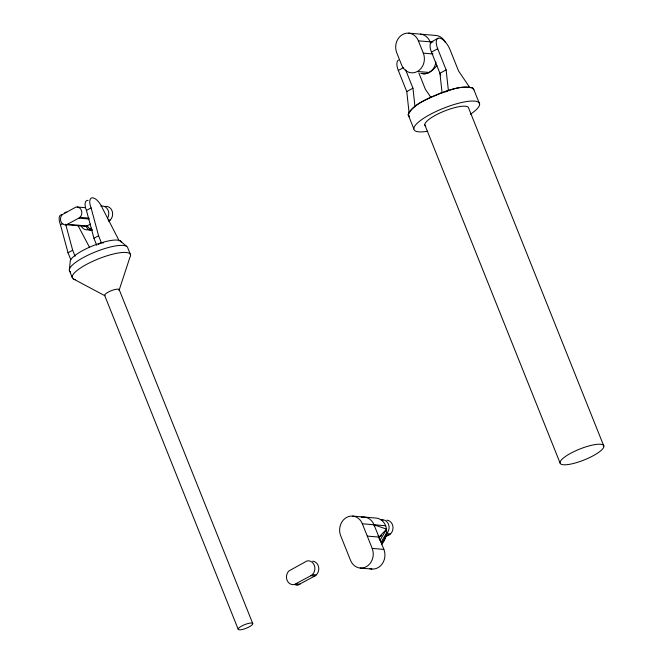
<?xml version="1.0" encoding="UTF-8"?>
<svg xmlns="http://www.w3.org/2000/svg" width="663" height="663" viewBox="0 0 663 663"><rect width="100%" height="100%" fill="white"/><g stroke="black" fill="none" stroke-linecap="round" stroke-linejoin="round"><path stroke-width="0.99" d="M381.457 544.646C388.104 537.403 389.305 523.389 379.062 518.798A13.708 11.876 -85.1 0 0 376.037 518.076L352.65 516.087M398.587 60.043A12.464 5.387 61.1 0 0 398.314 70.477L406.767 91.602L409.013 112.204L408.226 114.956L408.905 115.843M473.946 89.911L472.52 87.922C458.398 84.922 444.276 92 431.356 96.964C423.375 100.967 414.508 105.152 409.013 112.204M413.845 128.879L408.209 114.798C413.861 102.649 429.152 98.671 440.398 93.193C450.666 90.069 461.862 84.972 472.686 88.022L473.987 89.977L479.622 104.066M361.244 517.289A13.708 11.876 -85.1 0 1 374.023 524.764L386.628 529.149L379.866 540.478L378.134 535.596M381.01 542.309L386.736 532.72M381.349 544.066L386.032 536.226M382.99 541.422L384.573 539.425M436.942 65.587C433.627 69.433 429.467 73.585 424.096 73.883L422.314 73.27M367.261 536.094L378.954 537.088L386.628 529.149M78.831 218.152L79.958 217.307A5.876 5.089 -85.1 0 0 81.358 210.304A5.876 5.089 -85.1 0 0 75.88 207.105L62.347 214.58A5.876 5.089 -85.1 0 0 60.946 221.583A5.876 5.089 -85.1 0 0 66.424 224.782L78.831 218.152L89.091 219.022M108.674 221.21L110.182 220.083A7.832 6.787 -85.1 0 0 112.047 210.751A7.832 6.787 -85.1 0 0 104.737 206.483L104.646 206.516M310.914 575.675L312.422 574.556A7.832 6.787 -85.1 0 0 314.287 565.216A7.832 6.787 -85.1 0 0 306.977 560.948L288.935 570.918A7.832 6.787 -85.1 0 0 287.071 580.249A7.832 6.787 -85.1 0 0 294.372 584.517L310.914 575.675L314.817 576.006L316.317 574.887A7.832 6.787 -85.1 0 0 318.497 566.5A7.832 6.787 -85.1 0 0 312.646 561.163M384.664 537.42L390.54 533.889A7.832 6.787 -85.1 0 0 392.711 525.502A7.832 6.787 -85.1 0 0 386.869 520.165M70.784 259.681L68.024 252.777L60.474 224.79L62.794 223.514M96.757 245.335L93.939 238.29L86.447 210.444L91.088 207.884A11.752 5.08 61.1 0 1 92.712 197.814A11.752 5.08 61.1 0 1 102.782 208.878L119.232 240.893M90.616 224.069L85.917 226.439A5.876 5.089 -85.1 0 1 84.582 226.531M91.685 228.113L88.237 229.721A7.832 6.787 -85.1 0 1 80.936 225.453M437.945 38.305L431.762 41.719A12.464 5.387 61.1 0 0 431.489 52.153L440.713 75.201M93.939 238.29L98.58 235.73L91.088 207.884M68.024 252.777L72.665 250.216L65.654 224.227M398.314 70.477L403.618 67.543M431.489 52.153L437.679 48.73A12.464 5.387 61.1 0 1 439.395 38.056A12.464 5.387 61.1 0 1 450.078 49.791L458.531 70.916L469.802 87.574M98.306 244.481L101.398 242.774L103.42 242.948M406.767 91.602L412.95 88.187L405.657 69.938M437.679 48.73L446.124 69.864L439.942 73.278L442.08 92.895M445.669 91.958L448.42 90.466M378.954 537.088L381.631 535.613M294.77 584.559A7.832 6.787 -85.1 0 0 298.275 584.849L314.817 576.006M408.715 33.15L436.005 35.47A13.708 11.876 -85.1 0 1 445.337 42.366M429.127 72.458L417.433 71.463A13.708 11.876 -85.1 0 1 401.679 65.115L396.747 52.791A13.708 11.876 -85.1 0 1 402.648 34.484A13.708 11.876 -85.1 0 1 418.394 40.833L433.014 42.076M418.394 40.833L423.325 53.156L433.072 53.985M77.206 207.013L85.419 207.71M79.9 217.356L89.132 218.144M108.152 219.983L110.099 220.149M67.701 224.301L87.184 225.959L89.936 229.075L91.884 229.241M66.499 224.757L85.991 226.414L88.336 229.688L92.232 230.02M383.048 520.157L381.2 519.949A7.832 6.787 -85.1 0 1 388.501 524.218A7.832 6.787 -85.1 0 1 386.637 533.558L390.449 533.947M362.338 523.77L372.192 548.417A13.708 11.876 -85.1 0 1 366.299 566.716A13.708 11.876 -85.1 0 1 350.545 560.376L340.683 535.729A13.708 11.876 -85.1 0 1 346.583 517.422A13.708 11.876 -85.1 0 1 362.338 523.77L385.717 525.759M386.106 534.759L389.032 535.008M372.192 548.417L383.885 549.412A13.708 11.876 -85.1 0 1 382.021 564.147A13.708 11.876 -85.1 0 1 369.631 568.597M360.224 568.058L371.918 569.053M312.339 574.614L316.234 574.945M296.071 583.879L299.966 584.211M294.471 584.484L298.367 584.816M73.436 278.99L104.953 295.756A7.832 1.964 -21.8 0 1 111.649 290.551A7.832 1.964 -21.8 0 1 119.067 290.361L129.89 257.41A31.335 7.848 -21.8 0 0 97.378 259.291A31.335 7.848 -21.8 0 0 75.665 279.687M120.177 240.802L126.484 246.238M430.991 97.569L425.356 89.24L418.825 72.913M408.209 114.798L409.51 116.754M78.226 225.909L89.546 247.382M603.852 446.133A23.503 5.884 -21.8 0 0 570.246 453.517A23.503 5.884 -21.8 0 0 571.713 463.885A23.503 5.884 -21.8 0 0 603.852 446.133L468.65 108.094A23.503 5.884 -21.8 0 0 443.033 111.633A23.503 5.884 -21.8 0 0 425.787 126.119M430.851 43.725L430.088 41.827A13.708 11.876 -85.1 0 0 420.408 34.145M424.817 124.851L560.02 462.89M383.885 549.412L374.023 524.764L374.479 526.463M130.594 254.965L127.777 247.921A31.335 7.848 -21.8 0 0 93.616 252.636A31.335 7.848 -21.8 0 0 70.618 271.946M98.58 235.73L101.398 242.774M119.241 289.748L252.785 623.643A7.832 1.964 -21.8 0 1 242.07 629.56A7.832 1.964 -21.8 0 1 241.581 626.104A7.832 1.964 -21.8 0 1 252.785 623.643M104.63 295.333L238.174 629.228M72.665 250.216L75.076 256.258M72.151 277.308L69.333 270.264L70.17 261.827A27.423 6.862 -21.8 0 1 94.743 245.061A27.423 6.862 -21.8 0 1 121.304 242.277M446.124 69.864L448.379 90.458M412.95 88.187L414.988 106.826M64.377 213.329A11.752 5.08 61.1 0 1 66.739 212.168M86.447 210.444A11.752 5.08 61.1 0 1 88.071 200.375M60.474 224.79A11.752 5.08 61.1 0 1 62.098 214.729M100.842 206.152A7.832 6.787 -85.1 0 1 107.729 209.525A7.832 6.787 -85.1 0 1 107.497 218.226M92.132 230.053A7.832 6.787 -85.1 0 1 88.635 229.763M435.939 62.007A13.708 11.876 -85.1 0 1 420.765 73.336M423.325 53.156A13.708 11.876 -85.1 0 1 417.433 71.463M427.768 131.241A35.255 8.826 -21.8 0 1 420.831 120.252A35.255 8.826 -21.8 0 1 468.277 101.323A35.255 8.826 -21.8 0 1 470.481 114.202"/></g></svg>
